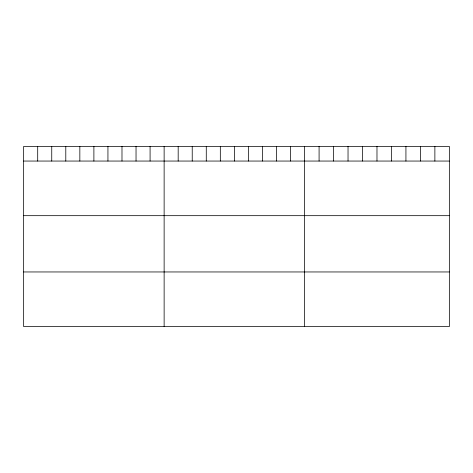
<?xml version="1.0" encoding="UTF-8"?>
<svg xmlns="http://www.w3.org/2000/svg" width="473" height="473" viewBox="0 0 473 473"><rect width="100%" height="100%" fill="white"/><g stroke="black" fill="none" stroke-linecap="round" stroke-linejoin="round"><path stroke-width="0.71" d="M449.35 161.051L449.35 326.583L23.65 326.583L23.65 146.417L449.35 146.417L449.35 161.051L23.65 161.051M23.65 215.676L449.35 215.676M23.65 271.957L449.35 271.957M434.876 146.417L434.876 161.051M420.402 146.417L420.402 161.051M405.929 146.417L405.929 161.051M391.455 146.417L391.455 161.051M376.981 146.417L376.981 161.051M362.507 146.417L362.507 161.051M348.033 146.417L348.033 161.051M333.56 146.417L333.56 161.051M319.086 146.417L319.086 161.051M304.612 146.417L304.612 326.583M290.564 146.417L290.564 161.051M276.516 146.417L276.516 161.051M262.468 146.417L262.468 161.051M248.42 146.417L248.42 161.051M234.371 146.417L234.371 161.051M220.323 146.417L220.323 161.051M206.275 146.417L206.275 161.051M192.227 146.417L192.227 161.051M178.179 146.417L178.179 161.051M164.131 146.417L164.131 326.583M150.083 146.417L150.083 161.051M136.035 146.417L136.035 161.051M121.987 146.417L121.987 161.051M107.939 146.417L107.939 161.051M93.891 146.417L93.891 161.051M79.842 146.417L79.842 161.051M65.794 146.417L65.794 161.051M51.746 146.417L51.746 161.051M37.698 146.417L37.698 161.051"/></g></svg>
